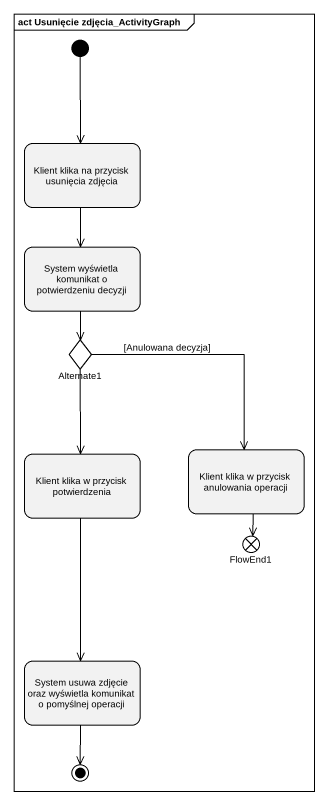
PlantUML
@startuml
mainframe act Usunięcie zdjęcia_ActivityGraph
hide empty description
state "Klient klika na przycisk usunięcia zdjęcia" as Klient_klika_na_przycisk
state "System wyświetla komunikat o potwierdzeniu decyzji" as System_wyświetla_komunikat
state Alternate1 <<choice>>
state "Klient klika w przycisk potwierdzenia" as Klient_klika_w_przycisk
state "Klient klika w przycisk anulowania operacji" as Klient_klika_w_przycisk_2
state FlowEnd1 <<end>>
state "System usuwa zdjęcie oraz wyświetla komunikat o pomyślnej operacji" as System_usuwa_zdjęcie_oraz
[*] --> Klient_klika_na_przycisk
Klient_klika_na_przycisk --> System_wyświetla_komunikat
System_wyświetla_komunikat --> Alternate1
Alternate1 --> Klient_klika_w_przycisk
Alternate1 --> Klient_klika_w_przycisk_2 : [Anulowana decyzja]
Klient_klika_w_przycisk --> System_usuwa_zdjęcie_oraz
Klient_klika_w_przycisk_2 --> FlowEnd1
System_usuwa_zdjęcie_oraz --> [*]
@enduml
